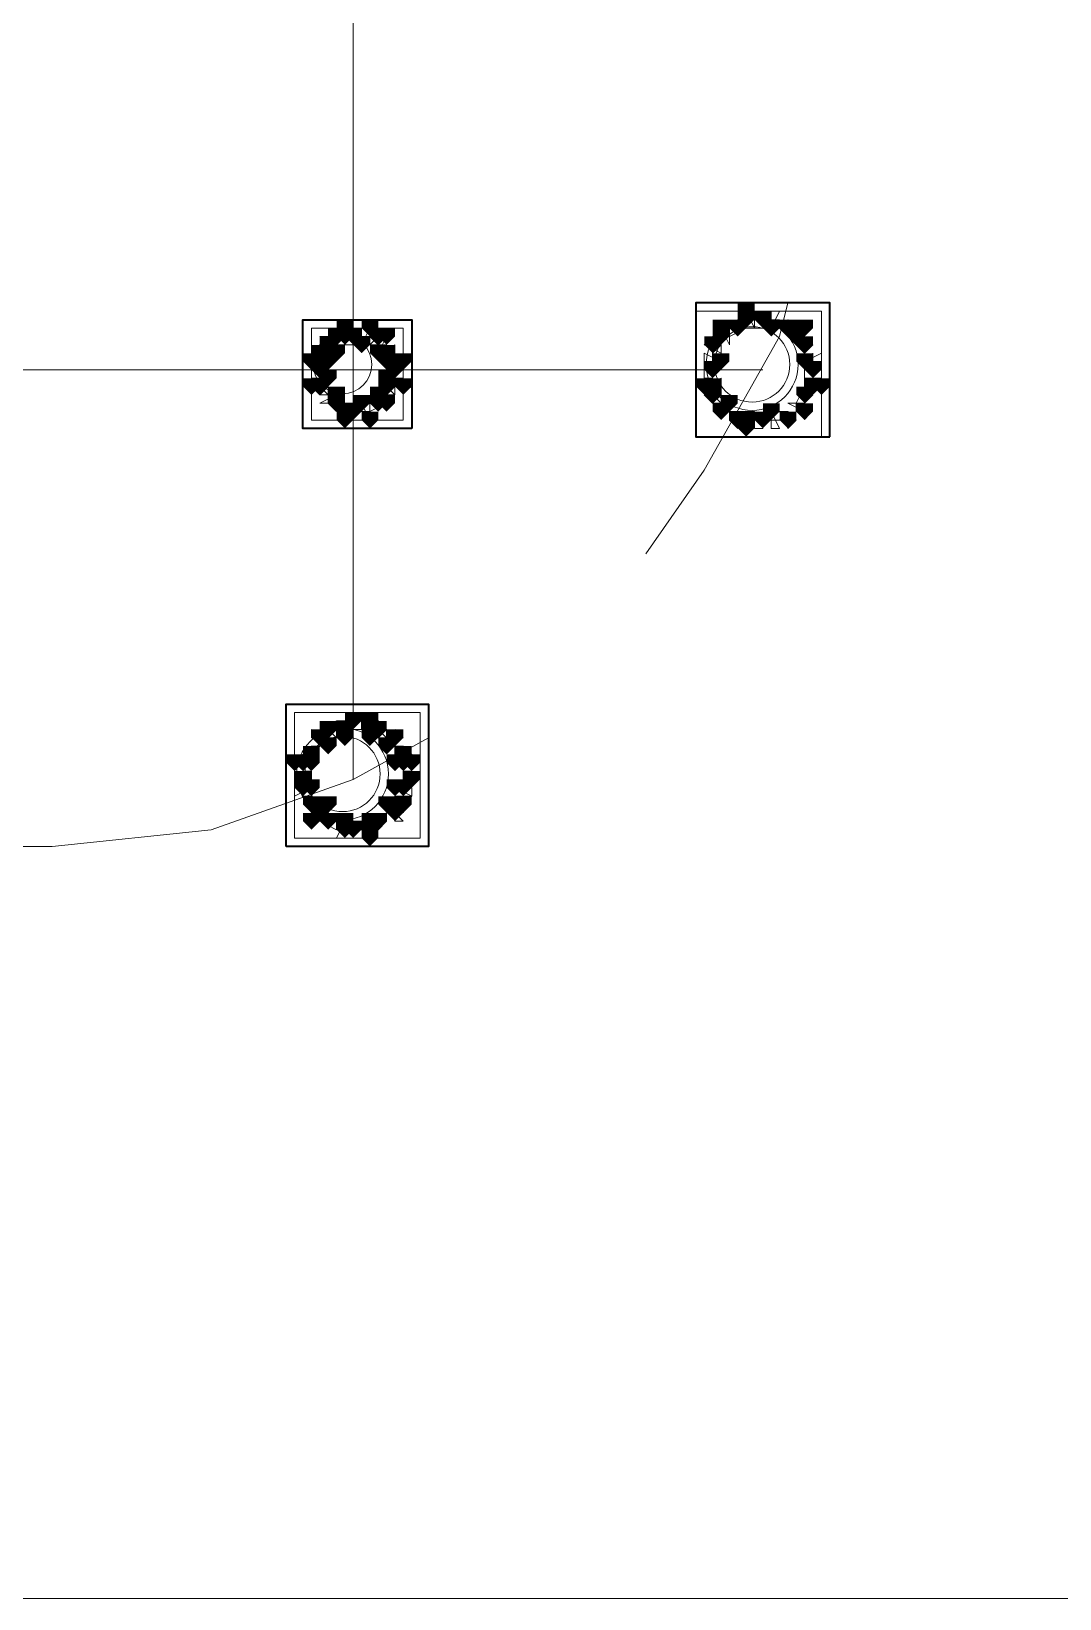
# Model space of a CAD drawing. Header units: millimetres. Extents: x 2315 to 4619, y 1334 to 1897.
# Drawn here: x 3444.16 to 3451.67, y 1530.21 to 1541.67 of the extents above; entities that cross this region are included whole.
import ezdxf

# ---------------------------------------------------------------- set-up
doc = ezdxf.new("R2010")
doc.units = ezdxf.units.MM
for name, color, linetype, true_color in [('PDF_10', 7, 'Continuous', 0x00b85c), ('PDF_AXIS', 7, 'Continuous', 0x00b85c), ('PDF_柱构件', 7, 'Continuous', 0x00b85c), ('PDF_转运站初步方案', 7, 'Continuous', 0x00b85c)]:
    doc.layers.add(name, color=color, linetype=linetype, true_color=true_color)
doc.layers.add('PDF_中心线层', color=1, linetype='Continuous')
doc.layers.add('PDF_粗实线层', color=7, linetype='Continuous')

msp = doc.modelspace()

# ---------------------------------------------------------------- hatches: boundary and pattern name
at = {"layer": 'PDF_10', "transparency": 33554559}
for points in [[(3449.505, 1539.62), (3449.444, 1539.62), (3449.444, 1539.558), (3449.505, 1539.497), (3449.566, 1539.558), (3449.566, 1539.62)], [(3449.505, 1539.62), (3449.444, 1539.62), (3449.444, 1539.558), (3449.505, 1539.497), (3449.566, 1539.558), (3449.566, 1539.62)], [(3446.39, 1539.497), (3446.329, 1539.497), (3446.329, 1539.436), (3446.39, 1539.375), (3446.451, 1539.436), (3446.451, 1539.497)], [(3446.39, 1539.497), (3446.329, 1539.497), (3446.329, 1539.436), (3446.39, 1539.375), (3446.451, 1539.436), (3446.451, 1539.497)], [(3446.512, 1539.497), (3446.451, 1539.497), (3446.451, 1539.436), (3446.512, 1539.375), (3446.573, 1539.436), (3446.573, 1539.497)], [(3446.512, 1539.497), (3446.451, 1539.497), (3446.451, 1539.436), (3446.512, 1539.375), (3446.573, 1539.436), (3446.573, 1539.497)], [(3446.695, 1539.497), (3446.634, 1539.497), (3446.634, 1539.436), (3446.695, 1539.375), (3446.756, 1539.436), (3446.756, 1539.497)], [(3446.695, 1539.497), (3446.634, 1539.497), (3446.634, 1539.436), (3446.695, 1539.375), (3446.756, 1539.436), (3446.756, 1539.497)], [(3449.322, 1539.558), (3449.261, 1539.558), (3449.261, 1539.497), (3449.322, 1539.436), (3449.383, 1539.497), (3449.383, 1539.558)], [(3449.322, 1539.558), (3449.261, 1539.558), (3449.261, 1539.497), (3449.322, 1539.436), (3449.383, 1539.497), (3449.383, 1539.558)], [(3449.688, 1539.558), (3449.627, 1539.558), (3449.627, 1539.497), (3449.688, 1539.436), (3449.749, 1539.497), (3449.749, 1539.558)], [(3449.688, 1539.558), (3449.627, 1539.558), (3449.627, 1539.497), (3449.688, 1539.436), (3449.749, 1539.497), (3449.749, 1539.558)], [(3449.688, 1539.558), (3449.627, 1539.558), (3449.627, 1539.497), (3449.688, 1539.436), (3449.749, 1539.497), (3449.749, 1539.558)], [(3446.268, 1539.375), (3446.207, 1539.375), (3446.207, 1539.314), (3446.268, 1539.253), (3446.329, 1539.314), (3446.329, 1539.375)], [(3446.268, 1539.375), (3446.207, 1539.375), (3446.207, 1539.314), (3446.268, 1539.253), (3446.329, 1539.314), (3446.329, 1539.375)], [(3446.756, 1539.375), (3446.695, 1539.375), (3446.695, 1539.314), (3446.756, 1539.253), (3446.817, 1539.314), (3446.817, 1539.375)], [(3446.756, 1539.375), (3446.695, 1539.375), (3446.695, 1539.314), (3446.756, 1539.253), (3446.817, 1539.314), (3446.817, 1539.375)], [(3449.138, 1539.436), (3449.077, 1539.436), (3449.077, 1539.375), (3449.138, 1539.314), (3449.2, 1539.375), (3449.2, 1539.436)], [(3449.138, 1539.436), (3449.077, 1539.436), (3449.077, 1539.375), (3449.138, 1539.314), (3449.2, 1539.375), (3449.2, 1539.436)], [(3449.81, 1539.436), (3449.749, 1539.436), (3449.749, 1539.375), (3449.81, 1539.314), (3449.871, 1539.375), (3449.871, 1539.436)], [(3449.81, 1539.436), (3449.749, 1539.436), (3449.749, 1539.375), (3449.81, 1539.314), (3449.871, 1539.375), (3449.871, 1539.436)], [(3449.81, 1539.436), (3449.749, 1539.436), (3449.749, 1539.375), (3449.81, 1539.314), (3449.871, 1539.375), (3449.871, 1539.436)], [(3446.268, 1539.253), (3446.207, 1539.253), (3446.207, 1539.192), (3446.268, 1539.131), (3446.329, 1539.192), (3446.329, 1539.253)], [(3446.268, 1539.253), (3446.207, 1539.253), (3446.207, 1539.192), (3446.268, 1539.131), (3446.329, 1539.192), (3446.329, 1539.253)], [(3446.817, 1539.253), (3446.756, 1539.253), (3446.756, 1539.192), (3446.817, 1539.131), (3446.878, 1539.192), (3446.878, 1539.253)], [(3446.817, 1539.253), (3446.756, 1539.253), (3446.756, 1539.192), (3446.817, 1539.131), (3446.878, 1539.192), (3446.878, 1539.253)], [(3449.138, 1539.253), (3449.077, 1539.253), (3449.077, 1539.192), (3449.138, 1539.131), (3449.2, 1539.192), (3449.2, 1539.253)], [(3449.138, 1539.253), (3449.077, 1539.253), (3449.077, 1539.192), (3449.138, 1539.131), (3449.2, 1539.192), (3449.2, 1539.253)], [(3449.871, 1539.253), (3449.81, 1539.253), (3449.81, 1539.192), (3449.871, 1539.131), (3449.933, 1539.192), (3449.933, 1539.253)], [(3449.871, 1539.253), (3449.81, 1539.253), (3449.81, 1539.192), (3449.871, 1539.131), (3449.933, 1539.192), (3449.933, 1539.253)], [(3446.268, 1539.131), (3446.207, 1539.131), (3446.207, 1539.07), (3446.268, 1539.009), (3446.329, 1539.07), (3446.329, 1539.131)], [(3446.268, 1539.131), (3446.207, 1539.131), (3446.207, 1539.07), (3446.268, 1539.009), (3446.329, 1539.07), (3446.329, 1539.131)], [(3446.756, 1539.131), (3446.695, 1539.131), (3446.695, 1539.07), (3446.756, 1539.009), (3446.817, 1539.07), (3446.817, 1539.131)], [(3446.756, 1539.131), (3446.695, 1539.131), (3446.695, 1539.07), (3446.756, 1539.009), (3446.817, 1539.07), (3446.817, 1539.131)], [(3449.138, 1539.07), (3449.077, 1539.07), (3449.077, 1539.009), (3449.138, 1538.948), (3449.2, 1539.009), (3449.2, 1539.07)], [(3449.138, 1539.07), (3449.077, 1539.07), (3449.077, 1539.009), (3449.138, 1538.948), (3449.2, 1539.009), (3449.2, 1539.07)], [(3449.81, 1539.07), (3449.749, 1539.07), (3449.749, 1539.009), (3449.81, 1538.948), (3449.871, 1539.009), (3449.871, 1539.07)], [(3449.81, 1539.07), (3449.749, 1539.07), (3449.749, 1539.009), (3449.81, 1538.948), (3449.871, 1539.009), (3449.871, 1539.07)], [(3446.39, 1539.009), (3446.329, 1539.009), (3446.329, 1538.948), (3446.39, 1538.887), (3446.451, 1538.948), (3446.451, 1539.009)], [(3446.39, 1539.009), (3446.329, 1539.009), (3446.329, 1538.948), (3446.39, 1538.887), (3446.451, 1538.948), (3446.451, 1539.009)], [(3446.39, 1539.009), (3446.329, 1539.009), (3446.329, 1538.948), (3446.39, 1538.887), (3446.451, 1538.948), (3446.451, 1539.009)], [(3446.512, 1538.948), (3446.451, 1538.948), (3446.451, 1538.887), (3446.512, 1538.825), (3446.573, 1538.887), (3446.573, 1538.948)], [(3446.512, 1538.948), (3446.451, 1538.948), (3446.451, 1538.887), (3446.512, 1538.825), (3446.573, 1538.887), (3446.573, 1538.948)], [(3446.695, 1539.009), (3446.634, 1539.009), (3446.634, 1538.948), (3446.695, 1538.887), (3446.756, 1538.948), (3446.756, 1539.009)], [(3446.695, 1539.009), (3446.634, 1539.009), (3446.634, 1538.948), (3446.695, 1538.887), (3446.756, 1538.948), (3446.756, 1539.009)], [(3449.322, 1538.887), (3449.261, 1538.887), (3449.261, 1538.825), (3449.322, 1538.764), (3449.383, 1538.825), (3449.383, 1538.887)], [(3449.322, 1538.887), (3449.261, 1538.887), (3449.261, 1538.825), (3449.322, 1538.764), (3449.383, 1538.825), (3449.383, 1538.887)], [(3449.505, 1538.887), (3449.444, 1538.887), (3449.444, 1538.825), (3449.505, 1538.764), (3449.566, 1538.825), (3449.566, 1538.887)], [(3449.505, 1538.887), (3449.444, 1538.887), (3449.444, 1538.825), (3449.505, 1538.764), (3449.566, 1538.825), (3449.566, 1538.887)], [(3449.688, 1538.887), (3449.627, 1538.887), (3449.627, 1538.825), (3449.688, 1538.764), (3449.749, 1538.825), (3449.749, 1538.887)], [(3449.688, 1538.887), (3449.627, 1538.887), (3449.627, 1538.825), (3449.688, 1538.764), (3449.749, 1538.825), (3449.749, 1538.887)], [(3446.329, 1536.627), (3446.268, 1536.627), (3446.268, 1536.565), (3446.329, 1536.504), (3446.39, 1536.565), (3446.39, 1536.627)], [(3446.329, 1536.627), (3446.268, 1536.627), (3446.268, 1536.565), (3446.329, 1536.504), (3446.39, 1536.565), (3446.39, 1536.627)], [(3446.512, 1536.688), (3446.451, 1536.688), (3446.451, 1536.627), (3446.512, 1536.565), (3446.573, 1536.627), (3446.573, 1536.688)], [(3446.512, 1536.688), (3446.451, 1536.688), (3446.451, 1536.627), (3446.512, 1536.565), (3446.573, 1536.627), (3446.573, 1536.688)], [(3446.695, 1536.627), (3446.634, 1536.627), (3446.634, 1536.565), (3446.695, 1536.504), (3446.756, 1536.565), (3446.756, 1536.627)], [(3446.695, 1536.627), (3446.634, 1536.627), (3446.634, 1536.565), (3446.695, 1536.504), (3446.756, 1536.565), (3446.756, 1536.627)], [(3446.207, 1536.443), (3446.145, 1536.443), (3446.145, 1536.382), (3446.207, 1536.321), (3446.268, 1536.382), (3446.268, 1536.443)], [(3446.207, 1536.443), (3446.145, 1536.443), (3446.145, 1536.382), (3446.207, 1536.321), (3446.268, 1536.382), (3446.268, 1536.443)], [(3446.878, 1536.443), (3446.817, 1536.443), (3446.817, 1536.382), (3446.878, 1536.321), (3446.94, 1536.382), (3446.94, 1536.443)], [(3446.878, 1536.443), (3446.817, 1536.443), (3446.817, 1536.382), (3446.878, 1536.321), (3446.94, 1536.382), (3446.94, 1536.443)], [(3446.145, 1536.26), (3446.084, 1536.26), (3446.084, 1536.199), (3446.145, 1536.138), (3446.207, 1536.199), (3446.207, 1536.26)], [(3446.145, 1536.26), (3446.084, 1536.26), (3446.084, 1536.199), (3446.145, 1536.138), (3446.207, 1536.199), (3446.207, 1536.26)], [(3446.94, 1536.26), (3446.878, 1536.26), (3446.878, 1536.199), (3446.94, 1536.138), (3447.001, 1536.199), (3447.001, 1536.26)], [(3446.94, 1536.26), (3446.878, 1536.26), (3446.878, 1536.199), (3446.94, 1536.138), (3447.001, 1536.199), (3447.001, 1536.26)], [(3446.207, 1536.077), (3446.145, 1536.077), (3446.145, 1536.016), (3446.207, 1535.955), (3446.268, 1536.016), (3446.268, 1536.077)], [(3446.207, 1536.077), (3446.145, 1536.077), (3446.145, 1536.016), (3446.207, 1535.955), (3446.268, 1536.016), (3446.268, 1536.077)], [(3446.878, 1536.077), (3446.817, 1536.077), (3446.817, 1536.016), (3446.878, 1535.955), (3446.94, 1536.016), (3446.94, 1536.077)], [(3446.878, 1536.077), (3446.817, 1536.077), (3446.817, 1536.016), (3446.878, 1535.955), (3446.94, 1536.016), (3446.94, 1536.077)], [(3446.329, 1535.955), (3446.268, 1535.955), (3446.268, 1535.894), (3446.329, 1535.832), (3446.39, 1535.894), (3446.39, 1535.955)], [(3446.329, 1535.955), (3446.268, 1535.955), (3446.268, 1535.894), (3446.329, 1535.832), (3446.39, 1535.894), (3446.39, 1535.955)], [(3446.695, 1535.955), (3446.634, 1535.955), (3446.634, 1535.894), (3446.695, 1535.832), (3446.756, 1535.894), (3446.756, 1535.955)], [(3446.695, 1535.955), (3446.634, 1535.955), (3446.634, 1535.894), (3446.695, 1535.832), (3446.756, 1535.894), (3446.756, 1535.955)], [(3446.512, 1535.894), (3446.451, 1535.894), (3446.451, 1535.832), (3446.512, 1535.771), (3446.573, 1535.832), (3446.573, 1535.894)], [(3446.512, 1535.894), (3446.451, 1535.894), (3446.451, 1535.832), (3446.512, 1535.771), (3446.573, 1535.832), (3446.573, 1535.894)]]:
    msp.add_hatch(color=256, dxfattribs=at).paths.add_polyline_path(points)
at = {"layer": 'PDF_柱构件', "transparency": 33554559}
for points in [[(3449.383, 1539.681), (3449.322, 1539.681), (3449.322, 1539.62), (3449.383, 1539.558), (3449.444, 1539.62), (3449.444, 1539.681)], [(3449.383, 1539.62), (3449.322, 1539.62), (3449.322, 1539.558), (3449.383, 1539.497), (3449.444, 1539.558), (3449.444, 1539.62)], [(3446.451, 1539.558), (3446.39, 1539.558), (3446.39, 1539.497), (3446.451, 1539.436), (3446.512, 1539.497), (3446.512, 1539.558)], [(3446.451, 1539.497), (3446.39, 1539.497), (3446.39, 1539.436), (3446.451, 1539.375), (3446.512, 1539.436), (3446.512, 1539.497)], [(3446.634, 1539.558), (3446.573, 1539.558), (3446.573, 1539.497), (3446.634, 1539.436), (3446.695, 1539.497), (3446.695, 1539.558)], [(3446.756, 1539.497), (3446.695, 1539.497), (3446.695, 1539.436), (3446.756, 1539.375), (3446.817, 1539.436), (3446.817, 1539.497)], [(3449.2, 1539.558), (3449.138, 1539.558), (3449.138, 1539.497), (3449.2, 1539.436), (3449.261, 1539.497), (3449.261, 1539.558)], [(3449.2, 1539.497), (3449.138, 1539.497), (3449.138, 1539.436), (3449.2, 1539.375), (3449.261, 1539.436), (3449.261, 1539.497)], [(3449.566, 1539.558), (3449.505, 1539.558), (3449.505, 1539.497), (3449.566, 1539.436), (3449.627, 1539.497), (3449.627, 1539.558)], [(3449.749, 1539.497), (3449.688, 1539.497), (3449.688, 1539.436), (3449.749, 1539.375), (3449.81, 1539.436), (3449.81, 1539.497)], [(3449.81, 1539.558), (3449.749, 1539.558), (3449.749, 1539.497), (3449.81, 1539.436), (3449.871, 1539.497), (3449.871, 1539.558)], [(3446.329, 1539.436), (3446.268, 1539.436), (3446.268, 1539.375), (3446.329, 1539.314), (3446.39, 1539.375), (3446.39, 1539.436)], [(3446.39, 1539.375), (3446.329, 1539.375), (3446.329, 1539.314), (3446.39, 1539.253), (3446.451, 1539.314), (3446.451, 1539.375)], [(3446.573, 1539.436), (3446.512, 1539.436), (3446.512, 1539.375), (3446.573, 1539.314), (3446.634, 1539.375), (3446.634, 1539.436)], [(3446.695, 1539.375), (3446.634, 1539.375), (3446.634, 1539.314), (3446.695, 1539.253), (3446.756, 1539.314), (3446.756, 1539.375)], [(3446.207, 1539.314), (3446.145, 1539.314), (3446.145, 1539.253), (3446.207, 1539.192), (3446.268, 1539.253), (3446.268, 1539.314)], [(3446.268, 1539.314), (3446.207, 1539.314), (3446.207, 1539.253), (3446.268, 1539.192), (3446.329, 1539.253), (3446.329, 1539.314)], [(3446.329, 1539.314), (3446.268, 1539.314), (3446.268, 1539.253), (3446.329, 1539.192), (3446.39, 1539.253), (3446.39, 1539.314)], [(3446.756, 1539.314), (3446.695, 1539.314), (3446.695, 1539.253), (3446.756, 1539.192), (3446.817, 1539.253), (3446.817, 1539.314)], [(3446.817, 1539.314), (3446.756, 1539.314), (3446.756, 1539.253), (3446.817, 1539.192), (3446.878, 1539.253), (3446.878, 1539.314)], [(3446.878, 1539.314), (3446.817, 1539.314), (3446.817, 1539.253), (3446.878, 1539.192), (3446.94, 1539.253), (3446.94, 1539.314)], [(3449.2, 1539.314), (3449.138, 1539.314), (3449.138, 1539.253), (3449.2, 1539.192), (3449.261, 1539.253), (3449.261, 1539.314)], [(3449.81, 1539.314), (3449.749, 1539.314), (3449.749, 1539.253), (3449.81, 1539.192), (3449.871, 1539.253), (3449.871, 1539.314)], [(3446.207, 1539.131), (3446.145, 1539.131), (3446.145, 1539.07), (3446.207, 1539.009), (3446.268, 1539.07), (3446.268, 1539.131)], [(3446.329, 1539.192), (3446.268, 1539.192), (3446.268, 1539.131), (3446.329, 1539.07), (3446.39, 1539.131), (3446.39, 1539.192)], [(3446.756, 1539.192), (3446.695, 1539.192), (3446.695, 1539.131), (3446.756, 1539.07), (3446.817, 1539.131), (3446.817, 1539.192)], [(3446.878, 1539.131), (3446.817, 1539.131), (3446.817, 1539.07), (3446.878, 1539.009), (3446.94, 1539.07), (3446.94, 1539.131)], [(3449.077, 1539.131), (3449.016, 1539.131), (3449.016, 1539.07), (3449.077, 1539.009), (3449.138, 1539.07), (3449.138, 1539.131)], [(3449.138, 1539.131), (3449.077, 1539.131), (3449.077, 1539.07), (3449.138, 1539.009), (3449.2, 1539.07), (3449.2, 1539.131)], [(3449.871, 1539.131), (3449.81, 1539.131), (3449.81, 1539.07), (3449.871, 1539.009), (3449.933, 1539.07), (3449.933, 1539.131)], [(3449.933, 1539.131), (3449.871, 1539.131), (3449.871, 1539.07), (3449.933, 1539.009), (3449.994, 1539.07), (3449.994, 1539.131)], [(3446.39, 1539.07), (3446.329, 1539.07), (3446.329, 1539.009), (3446.39, 1538.948), (3446.451, 1539.009), (3446.451, 1539.07)], [(3446.695, 1539.07), (3446.634, 1539.07), (3446.634, 1539.009), (3446.695, 1538.948), (3446.756, 1539.009), (3446.756, 1539.07)], [(3446.451, 1538.948), (3446.39, 1538.948), (3446.39, 1538.887), (3446.451, 1538.825), (3446.512, 1538.887), (3446.512, 1538.948)], [(3446.573, 1539.009), (3446.512, 1539.009), (3446.512, 1538.948), (3446.573, 1538.887), (3446.634, 1538.948), (3446.634, 1539.009)], [(3446.756, 1539.009), (3446.695, 1539.009), (3446.695, 1538.948), (3446.756, 1538.887), (3446.817, 1538.948), (3446.817, 1539.009)], [(3449.2, 1538.948), (3449.138, 1538.948), (3449.138, 1538.887), (3449.2, 1538.825), (3449.261, 1538.887), (3449.261, 1538.948)], [(3449.261, 1539.009), (3449.2, 1539.009), (3449.2, 1538.948), (3449.261, 1538.887), (3449.322, 1538.948), (3449.322, 1539.009)], [(3449.566, 1538.948), (3449.505, 1538.948), (3449.505, 1538.887), (3449.566, 1538.825), (3449.627, 1538.887), (3449.627, 1538.948)], [(3449.81, 1538.948), (3449.749, 1538.948), (3449.749, 1538.887), (3449.81, 1538.825), (3449.871, 1538.887), (3449.871, 1538.948)], [(3446.451, 1538.887), (3446.39, 1538.887), (3446.39, 1538.825), (3446.451, 1538.764), (3446.512, 1538.825), (3446.512, 1538.887)], [(3446.634, 1538.887), (3446.573, 1538.887), (3446.573, 1538.825), (3446.634, 1538.764), (3446.695, 1538.825), (3446.695, 1538.887)], [(3449.383, 1538.887), (3449.322, 1538.887), (3449.322, 1538.825), (3449.383, 1538.764), (3449.444, 1538.825), (3449.444, 1538.887)], [(3449.383, 1538.825), (3449.322, 1538.825), (3449.322, 1538.764), (3449.383, 1538.703), (3449.444, 1538.764), (3449.444, 1538.825)], [(3446.451, 1536.627), (3446.39, 1536.627), (3446.39, 1536.565), (3446.451, 1536.504), (3446.512, 1536.565), (3446.512, 1536.627)], [(3446.634, 1536.688), (3446.573, 1536.688), (3446.573, 1536.627), (3446.634, 1536.565), (3446.695, 1536.627), (3446.695, 1536.688)], [(3446.634, 1536.627), (3446.573, 1536.627), (3446.573, 1536.565), (3446.634, 1536.504), (3446.695, 1536.565), (3446.695, 1536.627)], [(3446.268, 1536.565), (3446.207, 1536.565), (3446.207, 1536.504), (3446.268, 1536.443), (3446.329, 1536.504), (3446.329, 1536.565)], [(3446.329, 1536.504), (3446.268, 1536.504), (3446.268, 1536.443), (3446.329, 1536.382), (3446.39, 1536.443), (3446.39, 1536.504)], [(3446.451, 1536.565), (3446.39, 1536.565), (3446.39, 1536.504), (3446.451, 1536.443), (3446.512, 1536.504), (3446.512, 1536.565)], [(3446.634, 1536.565), (3446.573, 1536.565), (3446.573, 1536.504), (3446.634, 1536.443), (3446.695, 1536.504), (3446.695, 1536.565)], [(3446.756, 1536.504), (3446.695, 1536.504), (3446.695, 1536.443), (3446.756, 1536.382), (3446.817, 1536.443), (3446.817, 1536.504)], [(3446.817, 1536.565), (3446.756, 1536.565), (3446.756, 1536.504), (3446.817, 1536.443), (3446.878, 1536.504), (3446.878, 1536.565)], [(3446.084, 1536.382), (3446.023, 1536.382), (3446.023, 1536.321), (3446.084, 1536.26), (3446.145, 1536.321), (3446.145, 1536.382)], [(3446.145, 1536.382), (3446.084, 1536.382), (3446.084, 1536.321), (3446.145, 1536.26), (3446.207, 1536.321), (3446.207, 1536.382)], [(3446.207, 1536.382), (3446.145, 1536.382), (3446.145, 1536.321), (3446.207, 1536.26), (3446.268, 1536.321), (3446.268, 1536.382)], [(3446.817, 1536.382), (3446.756, 1536.382), (3446.756, 1536.321), (3446.817, 1536.26), (3446.878, 1536.321), (3446.878, 1536.382)], [(3446.878, 1536.382), (3446.817, 1536.382), (3446.817, 1536.321), (3446.878, 1536.26), (3446.94, 1536.321), (3446.94, 1536.382)], [(3446.94, 1536.382), (3446.878, 1536.382), (3446.878, 1536.321), (3446.94, 1536.26), (3447.001, 1536.321), (3447.001, 1536.382)], [(3446.145, 1536.199), (3446.084, 1536.199), (3446.084, 1536.138), (3446.145, 1536.077), (3446.207, 1536.138), (3446.207, 1536.199)], [(3446.207, 1536.199), (3446.145, 1536.199), (3446.145, 1536.138), (3446.207, 1536.077), (3446.268, 1536.138), (3446.268, 1536.199)], [(3446.817, 1536.199), (3446.756, 1536.199), (3446.756, 1536.138), (3446.817, 1536.077), (3446.878, 1536.138), (3446.878, 1536.199)], [(3446.878, 1536.199), (3446.817, 1536.199), (3446.817, 1536.138), (3446.878, 1536.077), (3446.94, 1536.138), (3446.94, 1536.199)], [(3446.329, 1536.077), (3446.268, 1536.077), (3446.268, 1536.016), (3446.329, 1535.955), (3446.39, 1536.016), (3446.39, 1536.077)], [(3446.756, 1536.077), (3446.695, 1536.077), (3446.695, 1536.016), (3446.756, 1535.955), (3446.817, 1536.016), (3446.817, 1536.077)], [(3446.207, 1535.955), (3446.145, 1535.955), (3446.145, 1535.894), (3446.207, 1535.832), (3446.268, 1535.894), (3446.268, 1535.955)], [(3446.268, 1536.016), (3446.207, 1536.016), (3446.207, 1535.955), (3446.268, 1535.894), (3446.329, 1535.955), (3446.329, 1536.016)], [(3446.451, 1535.955), (3446.39, 1535.955), (3446.39, 1535.894), (3446.451, 1535.832), (3446.512, 1535.894), (3446.512, 1535.955)], [(3446.634, 1535.955), (3446.573, 1535.955), (3446.573, 1535.894), (3446.634, 1535.832), (3446.695, 1535.894), (3446.695, 1535.955)], [(3446.817, 1536.016), (3446.756, 1536.016), (3446.756, 1535.955), (3446.817, 1535.894), (3446.878, 1535.955), (3446.878, 1536.016)], [(3446.451, 1535.894), (3446.39, 1535.894), (3446.39, 1535.832), (3446.451, 1535.771), (3446.512, 1535.832), (3446.512, 1535.894)], [(3446.634, 1535.894), (3446.573, 1535.894), (3446.573, 1535.832), (3446.634, 1535.771), (3446.695, 1535.832), (3446.695, 1535.894)], [(3446.634, 1535.832), (3446.573, 1535.832), (3446.573, 1535.771), (3446.634, 1535.71), (3446.695, 1535.771), (3446.695, 1535.832)]]:
    msp.add_hatch(color=256, dxfattribs=at).paths.add_polyline_path(points)
at = {"layer": 'PDF_转运站初步方案', "transparency": 33554559}
for points in [[(3449.505, 1539.62), (3449.444, 1539.62), (3449.444, 1539.558), (3449.505, 1539.497), (3449.566, 1539.558), (3449.566, 1539.62)], [(3449.505, 1539.62), (3449.444, 1539.62), (3449.444, 1539.558), (3449.505, 1539.497), (3449.566, 1539.558), (3449.566, 1539.62)], [(3446.39, 1539.497), (3446.329, 1539.497), (3446.329, 1539.436), (3446.39, 1539.375), (3446.451, 1539.436), (3446.451, 1539.497)], [(3446.39, 1539.497), (3446.329, 1539.497), (3446.329, 1539.436), (3446.39, 1539.375), (3446.451, 1539.436), (3446.451, 1539.497)], [(3446.512, 1539.497), (3446.451, 1539.497), (3446.451, 1539.436), (3446.512, 1539.375), (3446.573, 1539.436), (3446.573, 1539.497)], [(3446.512, 1539.497), (3446.451, 1539.497), (3446.451, 1539.436), (3446.512, 1539.375), (3446.573, 1539.436), (3446.573, 1539.497)], [(3446.695, 1539.497), (3446.634, 1539.497), (3446.634, 1539.436), (3446.695, 1539.375), (3446.756, 1539.436), (3446.756, 1539.497)], [(3446.695, 1539.497), (3446.634, 1539.497), (3446.634, 1539.436), (3446.695, 1539.375), (3446.756, 1539.436), (3446.756, 1539.497)], [(3449.322, 1539.558), (3449.261, 1539.558), (3449.261, 1539.497), (3449.322, 1539.436), (3449.383, 1539.497), (3449.383, 1539.558)], [(3449.322, 1539.558), (3449.261, 1539.558), (3449.261, 1539.497), (3449.322, 1539.436), (3449.383, 1539.497), (3449.383, 1539.558)], [(3449.688, 1539.558), (3449.627, 1539.558), (3449.627, 1539.497), (3449.688, 1539.436), (3449.749, 1539.497), (3449.749, 1539.558)], [(3449.688, 1539.558), (3449.627, 1539.558), (3449.627, 1539.497), (3449.688, 1539.436), (3449.749, 1539.497), (3449.749, 1539.558)], [(3446.268, 1539.375), (3446.207, 1539.375), (3446.207, 1539.314), (3446.268, 1539.253), (3446.329, 1539.314), (3446.329, 1539.375)], [(3446.268, 1539.375), (3446.207, 1539.375), (3446.207, 1539.314), (3446.268, 1539.253), (3446.329, 1539.314), (3446.329, 1539.375)], [(3446.756, 1539.375), (3446.695, 1539.375), (3446.695, 1539.314), (3446.756, 1539.253), (3446.817, 1539.314), (3446.817, 1539.375)], [(3446.756, 1539.375), (3446.695, 1539.375), (3446.695, 1539.314), (3446.756, 1539.253), (3446.817, 1539.314), (3446.817, 1539.375)], [(3449.138, 1539.436), (3449.077, 1539.436), (3449.077, 1539.375), (3449.138, 1539.314), (3449.2, 1539.375), (3449.2, 1539.436)], [(3449.138, 1539.436), (3449.077, 1539.436), (3449.077, 1539.375), (3449.138, 1539.314), (3449.2, 1539.375), (3449.2, 1539.436)], [(3449.81, 1539.436), (3449.749, 1539.436), (3449.749, 1539.375), (3449.81, 1539.314), (3449.871, 1539.375), (3449.871, 1539.436)], [(3449.81, 1539.436), (3449.749, 1539.436), (3449.749, 1539.375), (3449.81, 1539.314), (3449.871, 1539.375), (3449.871, 1539.436)], [(3446.268, 1539.253), (3446.207, 1539.253), (3446.207, 1539.192), (3446.268, 1539.131), (3446.329, 1539.192), (3446.329, 1539.253)], [(3446.268, 1539.253), (3446.207, 1539.253), (3446.207, 1539.192), (3446.268, 1539.131), (3446.329, 1539.192), (3446.329, 1539.253)], [(3446.817, 1539.253), (3446.756, 1539.253), (3446.756, 1539.192), (3446.817, 1539.131), (3446.878, 1539.192), (3446.878, 1539.253)], [(3446.817, 1539.253), (3446.756, 1539.253), (3446.756, 1539.192), (3446.817, 1539.131), (3446.878, 1539.192), (3446.878, 1539.253)], [(3449.138, 1539.253), (3449.077, 1539.253), (3449.077, 1539.192), (3449.138, 1539.131), (3449.2, 1539.192), (3449.2, 1539.253)], [(3449.138, 1539.253), (3449.077, 1539.253), (3449.077, 1539.192), (3449.138, 1539.131), (3449.2, 1539.192), (3449.2, 1539.253)], [(3449.871, 1539.253), (3449.81, 1539.253), (3449.81, 1539.192), (3449.871, 1539.131), (3449.933, 1539.192), (3449.933, 1539.253)], [(3449.871, 1539.253), (3449.81, 1539.253), (3449.81, 1539.192), (3449.871, 1539.131), (3449.933, 1539.192), (3449.933, 1539.253)], [(3446.268, 1539.131), (3446.207, 1539.131), (3446.207, 1539.07), (3446.268, 1539.009), (3446.329, 1539.07), (3446.329, 1539.131)], [(3446.268, 1539.131), (3446.207, 1539.131), (3446.207, 1539.07), (3446.268, 1539.009), (3446.329, 1539.07), (3446.329, 1539.131)], [(3446.756, 1539.131), (3446.695, 1539.131), (3446.695, 1539.07), (3446.756, 1539.009), (3446.817, 1539.07), (3446.817, 1539.131)], [(3446.756, 1539.131), (3446.695, 1539.131), (3446.695, 1539.07), (3446.756, 1539.009), (3446.817, 1539.07), (3446.817, 1539.131)], [(3449.138, 1539.07), (3449.077, 1539.07), (3449.077, 1539.009), (3449.138, 1538.948), (3449.2, 1539.009), (3449.2, 1539.07)], [(3449.138, 1539.07), (3449.077, 1539.07), (3449.077, 1539.009), (3449.138, 1538.948), (3449.2, 1539.009), (3449.2, 1539.07)], [(3449.81, 1539.07), (3449.749, 1539.07), (3449.749, 1539.009), (3449.81, 1538.948), (3449.871, 1539.009), (3449.871, 1539.07)], [(3449.81, 1539.07), (3449.749, 1539.07), (3449.749, 1539.009), (3449.81, 1538.948), (3449.871, 1539.009), (3449.871, 1539.07)], [(3446.39, 1539.009), (3446.329, 1539.009), (3446.329, 1538.948), (3446.39, 1538.887), (3446.451, 1538.948), (3446.451, 1539.009)], [(3446.39, 1539.009), (3446.329, 1539.009), (3446.329, 1538.948), (3446.39, 1538.887), (3446.451, 1538.948), (3446.451, 1539.009)], [(3446.512, 1538.948), (3446.451, 1538.948), (3446.451, 1538.887), (3446.512, 1538.825), (3446.573, 1538.887), (3446.573, 1538.948)], [(3446.512, 1538.948), (3446.451, 1538.948), (3446.451, 1538.887), (3446.512, 1538.825), (3446.573, 1538.887), (3446.573, 1538.948)], [(3446.695, 1539.009), (3446.634, 1539.009), (3446.634, 1538.948), (3446.695, 1538.887), (3446.756, 1538.948), (3446.756, 1539.009)], [(3446.695, 1539.009), (3446.634, 1539.009), (3446.634, 1538.948), (3446.695, 1538.887), (3446.756, 1538.948), (3446.756, 1539.009)], [(3449.322, 1538.887), (3449.261, 1538.887), (3449.261, 1538.825), (3449.322, 1538.764), (3449.383, 1538.825), (3449.383, 1538.887)], [(3449.322, 1538.887), (3449.261, 1538.887), (3449.261, 1538.825), (3449.322, 1538.764), (3449.383, 1538.825), (3449.383, 1538.887)], [(3449.505, 1538.887), (3449.444, 1538.887), (3449.444, 1538.825), (3449.505, 1538.764), (3449.566, 1538.825), (3449.566, 1538.887)], [(3449.505, 1538.887), (3449.444, 1538.887), (3449.444, 1538.825), (3449.505, 1538.764), (3449.566, 1538.825), (3449.566, 1538.887)], [(3449.688, 1538.887), (3449.627, 1538.887), (3449.627, 1538.825), (3449.688, 1538.764), (3449.749, 1538.825), (3449.749, 1538.887)], [(3449.688, 1538.887), (3449.627, 1538.887), (3449.627, 1538.825), (3449.688, 1538.764), (3449.749, 1538.825), (3449.749, 1538.887)], [(3446.329, 1536.627), (3446.268, 1536.627), (3446.268, 1536.565), (3446.329, 1536.504), (3446.39, 1536.565), (3446.39, 1536.627)], [(3446.329, 1536.627), (3446.268, 1536.627), (3446.268, 1536.565), (3446.329, 1536.504), (3446.39, 1536.565), (3446.39, 1536.627)], [(3446.512, 1536.688), (3446.451, 1536.688), (3446.451, 1536.627), (3446.512, 1536.565), (3446.573, 1536.627), (3446.573, 1536.688)], [(3446.512, 1536.688), (3446.451, 1536.688), (3446.451, 1536.627), (3446.512, 1536.565), (3446.573, 1536.627), (3446.573, 1536.688)], [(3446.695, 1536.627), (3446.634, 1536.627), (3446.634, 1536.565), (3446.695, 1536.504), (3446.756, 1536.565), (3446.756, 1536.627)], [(3446.695, 1536.627), (3446.634, 1536.627), (3446.634, 1536.565), (3446.695, 1536.504), (3446.756, 1536.565), (3446.756, 1536.627)], [(3446.207, 1536.443), (3446.145, 1536.443), (3446.145, 1536.382), (3446.207, 1536.321), (3446.268, 1536.382), (3446.268, 1536.443)], [(3446.207, 1536.443), (3446.145, 1536.443), (3446.145, 1536.382), (3446.207, 1536.321), (3446.268, 1536.382), (3446.268, 1536.443)], [(3446.878, 1536.443), (3446.817, 1536.443), (3446.817, 1536.382), (3446.878, 1536.321), (3446.94, 1536.382), (3446.94, 1536.443)], [(3446.878, 1536.443), (3446.817, 1536.443), (3446.817, 1536.382), (3446.878, 1536.321), (3446.94, 1536.382), (3446.94, 1536.443)], [(3446.145, 1536.26), (3446.084, 1536.26), (3446.084, 1536.199), (3446.145, 1536.138), (3446.207, 1536.199), (3446.207, 1536.26)], [(3446.145, 1536.26), (3446.084, 1536.26), (3446.084, 1536.199), (3446.145, 1536.138), (3446.207, 1536.199), (3446.207, 1536.26)], [(3446.94, 1536.26), (3446.878, 1536.26), (3446.878, 1536.199), (3446.94, 1536.138), (3447.001, 1536.199), (3447.001, 1536.26)], [(3446.94, 1536.26), (3446.878, 1536.26), (3446.878, 1536.199), (3446.94, 1536.138), (3447.001, 1536.199), (3447.001, 1536.26)], [(3446.207, 1536.077), (3446.145, 1536.077), (3446.145, 1536.016), (3446.207, 1535.955), (3446.268, 1536.016), (3446.268, 1536.077)], [(3446.207, 1536.077), (3446.145, 1536.077), (3446.145, 1536.016), (3446.207, 1535.955), (3446.268, 1536.016), (3446.268, 1536.077)], [(3446.878, 1536.077), (3446.817, 1536.077), (3446.817, 1536.016), (3446.878, 1535.955), (3446.94, 1536.016), (3446.94, 1536.077)], [(3446.878, 1536.077), (3446.817, 1536.077), (3446.817, 1536.016), (3446.878, 1535.955), (3446.94, 1536.016), (3446.94, 1536.077)], [(3446.329, 1535.955), (3446.268, 1535.955), (3446.268, 1535.894), (3446.329, 1535.832), (3446.39, 1535.894), (3446.39, 1535.955)], [(3446.329, 1535.955), (3446.268, 1535.955), (3446.268, 1535.894), (3446.329, 1535.832), (3446.39, 1535.894), (3446.39, 1535.955)], [(3446.695, 1535.955), (3446.634, 1535.955), (3446.634, 1535.894), (3446.695, 1535.832), (3446.756, 1535.894), (3446.756, 1535.955)], [(3446.695, 1535.955), (3446.634, 1535.955), (3446.634, 1535.894), (3446.695, 1535.832), (3446.756, 1535.894), (3446.756, 1535.955)], [(3446.512, 1535.894), (3446.451, 1535.894), (3446.451, 1535.832), (3446.512, 1535.771), (3446.573, 1535.832), (3446.573, 1535.894)], [(3446.512, 1535.894), (3446.451, 1535.894), (3446.451, 1535.832), (3446.512, 1535.771), (3446.573, 1535.832), (3446.573, 1535.894)]]:
    msp.add_hatch(color=256, dxfattribs=at).paths.add_polyline_path(points)

# ---------------------------------------------------------------- linework, layer by layer
at = {"layer": 'PDF_10', "lineweight": 18}
for points in [[(3446.512, 1539.497), (3446.512, 1539.436), (3446.573, 1539.436)], [(3449.261, 1539.497), (3449.322, 1539.497), (3449.261, 1539.497)], [(3449.444, 1539.558), (3449.505, 1539.558), (3449.505, 1539.497)], [(3449.627, 1539.497), (3449.688, 1539.497)], [(3446.268, 1539.253), (3446.329, 1539.375)], [(3446.39, 1539.436), (3446.39, 1539.375), (3446.451, 1539.436)], [(3446.634, 1539.436), (3446.695, 1539.375)], [(3446.634, 1539.375), (3446.695, 1539.436)], [(3446.756, 1539.375), (3446.817, 1539.253)], [(3449.138, 1539.314), (3449.2, 1539.375), (3449.138, 1539.375)], [(3449.81, 1539.375), (3449.81, 1539.314)], [(3446.329, 1539.314), (3446.268, 1539.314)], [(3446.756, 1539.314), (3446.817, 1539.314)], [(3446.268, 1539.131), (3446.268, 1539.192), (3446.207, 1539.192)], [(3446.756, 1539.192), (3446.817, 1539.192), (3446.817, 1539.131)], [(3449.138, 1539.131), (3449.138, 1539.192), (3449.077, 1539.192)], [(3449.81, 1539.192), (3449.871, 1539.192), (3449.871, 1539.131)], [(3446.329, 1539.009), (3446.268, 1539.07)], [(3446.329, 1539.07), (3446.268, 1539.009)], [(3446.817, 1539.07), (3446.756, 1539.009)], [(3446.756, 1539.07), (3446.817, 1539.009)], [(3446.451, 1538.948), (3446.39, 1538.948)], [(3446.573, 1538.887), (3446.512, 1538.887), (3446.512, 1538.948)], [(3446.695, 1538.948), (3446.634, 1538.948), (3446.695, 1538.948)], [(3449.2, 1538.948), (3449.138, 1539.009)], [(3449.2, 1539.009), (3449.138, 1538.948)], [(3449.81, 1538.948), (3449.81, 1539.009), (3449.81, 1538.948)], [(3449.322, 1538.825), (3449.261, 1538.887)], [(3449.322, 1538.887), (3449.261, 1538.825)], [(3449.505, 1538.764), (3449.505, 1538.825), (3449.444, 1538.825)], [(3449.688, 1538.825), (3449.688, 1538.887), (3449.627, 1538.825)], [(3446.573, 1536.627), (3446.512, 1536.627), (3446.512, 1536.565)], [(3446.39, 1536.565), (3446.329, 1536.504)], [(3446.39, 1536.504), (3446.329, 1536.565)], [(3446.756, 1536.504), (3446.695, 1536.565)], [(3446.695, 1536.504), (3446.756, 1536.565)], [(3446.207, 1536.443), (3446.207, 1536.382), (3446.207, 1536.443)], [(3446.878, 1536.382), (3446.817, 1536.443)], [(3446.817, 1536.382), (3446.878, 1536.443)], [(3446.145, 1536.26), (3446.145, 1536.199), (3446.207, 1536.199)], [(3446.878, 1536.199), (3446.94, 1536.199), (3446.94, 1536.26)], [(3446.207, 1536.016), (3446.207, 1536.077), (3446.207, 1536.016)], [(3446.817, 1536.016), (3446.878, 1536.077)], [(3446.817, 1536.077), (3446.878, 1536.016)], [(3446.329, 1535.894), (3446.39, 1535.894), (3446.329, 1535.894)], [(3446.512, 1535.894), (3446.512, 1535.832), (3446.573, 1535.832)], [(3446.756, 1535.894), (3446.695, 1535.894), (3446.756, 1535.894)]]:
    msp.add_lwpolyline(points, dxfattribs=at)
at = {"layer": 'PDF_AXIS', "lineweight": 18}
for points in [[(3449.933, 1538.703), (3449.933, 1539.62), (3449.016, 1539.62), (3449.016, 1538.703)], [(3446.878, 1538.825), (3446.878, 1539.497), (3446.207, 1539.497), (3446.207, 1538.825)], [(3446.084, 1535.771), (3446.084, 1536.688), (3447.001, 1536.688), (3447.001, 1535.771)]]:
    msp.add_lwpolyline(points, close=True, dxfattribs=at)
at = {"layer": 'PDF_中心线层', "color": 112, "lineweight": 18, "true_color": 0x00b85c}
for points in [[(3446.512, 1547.133), (3446.512, 1536.199)], [(3438.083, 1541.635), (3438.083, 1541.085), (3438.266, 1539.986), (3438.694, 1538.948), (3439.304, 1537.97), (3440.098, 1537.115), (3441.015, 1536.504), (3442.053, 1536.016), (3443.153, 1535.71), (3444.313, 1535.71), (3445.474, 1535.832), (3446.512, 1536.199), (3447.062, 1536.504)], [(3448.65, 1537.848), (3449.077, 1538.459), (3449.627, 1539.436), (3449.688, 1539.681)], [(3438.571, 1539.192), (3449.505, 1539.192)]]:
    msp.add_lwpolyline(points, dxfattribs=at)
at = {"layer": 'PDF_柱构件', "lineweight": 18}
for points in [[(3449.383, 1539.62), (3449.383, 1539.497), (3449.444, 1539.497)], [(3449.444, 1539.497), (3449.505, 1539.497), (3449.505, 1539.62), (3449.444, 1539.62)], [(3449.566, 1539.62), (3449.566, 1539.497), (3449.627, 1539.62)], [(3446.39, 1539.375), (3446.451, 1539.375), (3446.39, 1539.497), (3446.329, 1539.436)], [(3446.451, 1539.497), (3446.451, 1539.375), (3446.512, 1539.375)], [(3446.512, 1539.436), (3446.573, 1539.436), (3446.573, 1539.497), (3446.512, 1539.497)], [(3446.634, 1539.497), (3446.573, 1539.375)], [(3446.634, 1539.375), (3446.695, 1539.375), (3446.756, 1539.436), (3446.634, 1539.497)], [(3449.2, 1539.497), (3449.261, 1539.375), (3449.261, 1539.436)], [(3449.261, 1539.436), (3449.383, 1539.497), (3449.322, 1539.558), (3449.261, 1539.497)], [(3449.627, 1539.497), (3449.688, 1539.436), (3449.749, 1539.497), (3449.688, 1539.558)], [(3449.81, 1539.497), (3449.688, 1539.436), (3449.749, 1539.375)], [(3446.329, 1539.253), (3446.329, 1539.314), (3446.268, 1539.375), (3446.207, 1539.314)], [(3446.268, 1539.436), (3446.39, 1539.314), (3446.329, 1539.436)], [(3446.756, 1539.436), (3446.695, 1539.314)], [(3446.695, 1539.314), (3446.756, 1539.253), (3446.817, 1539.314), (3446.817, 1539.375)], [(3449.2, 1539.314), (3449.2, 1539.375), (3449.138, 1539.436), (3449.077, 1539.375)], [(3449.749, 1539.375), (3449.81, 1539.314), (3449.871, 1539.375), (3449.81, 1539.436)], [(3446.207, 1539.253), (3446.329, 1539.253)], [(3446.329, 1539.131), (3446.329, 1539.253), (3446.207, 1539.253), (3446.207, 1539.131)], [(3446.878, 1539.253), (3446.756, 1539.253)], [(3446.756, 1539.253), (3446.756, 1539.131), (3446.878, 1539.131), (3446.878, 1539.253)], [(3449.077, 1539.253), (3449.2, 1539.253), (3449.077, 1539.314)], [(3449.138, 1539.131), (3449.138, 1539.253), (3449.077, 1539.253), (3449.077, 1539.131)], [(3449.933, 1539.314), (3449.81, 1539.253), (3449.933, 1539.253)], [(3449.81, 1539.253), (3449.81, 1539.131), (3449.933, 1539.131), (3449.933, 1539.253)], [(3446.207, 1539.07), (3446.329, 1539.131)], [(3446.329, 1539.009), (3446.329, 1539.131), (3446.207, 1539.07), (3446.268, 1539.009)], [(3446.756, 1539.131), (3446.695, 1539.009), (3446.817, 1539.009), (3446.817, 1539.07)], [(3446.878, 1539.07), (3446.756, 1539.131)], [(3449.077, 1539.07), (3449.2, 1539.07), (3449.2, 1539.131)], [(3449.933, 1539.07), (3449.81, 1539.131), (3449.81, 1539.07)], [(3449.2, 1538.948), (3449.2, 1539.07), (3449.077, 1539.009), (3449.138, 1538.948)], [(3449.81, 1539.07), (3449.749, 1538.948), (3449.81, 1538.948), (3449.871, 1539.009)], [(3446.451, 1538.948), (3446.39, 1539.009), (3446.329, 1538.948), (3446.39, 1538.887)], [(3446.451, 1538.825), (3446.512, 1538.948), (3446.451, 1538.948)], [(3446.573, 1538.948), (3446.512, 1538.948), (3446.512, 1538.887), (3446.573, 1538.887)], [(3446.634, 1538.825), (3446.573, 1538.948)], [(3446.695, 1539.009), (3446.634, 1538.948), (3446.634, 1538.887), (3446.756, 1538.948)], [(3446.756, 1538.948), (3446.695, 1539.009)], [(3449.2, 1538.887), (3449.261, 1538.948)], [(3449.81, 1538.887), (3449.749, 1538.948), (3449.688, 1538.948)], [(3449.383, 1538.887), (3449.261, 1538.887), (3449.261, 1538.825), (3449.322, 1538.764)], [(3449.383, 1538.764), (3449.444, 1538.887), (3449.383, 1538.887)], [(3449.505, 1538.825), (3449.444, 1538.825), (3449.444, 1538.764), (3449.505, 1538.764)], [(3449.627, 1538.764), (3449.566, 1538.887), (3449.566, 1538.764)], [(3449.688, 1538.887), (3449.627, 1538.887), (3449.688, 1538.764), (3449.749, 1538.825)], [(3446.39, 1536.504), (3446.329, 1536.504), (3446.268, 1536.565), (3446.39, 1536.627)], [(3446.451, 1536.627), (3446.451, 1536.504), (3446.39, 1536.627)], [(3446.573, 1536.565), (3446.512, 1536.565), (3446.512, 1536.627), (3446.573, 1536.627)], [(3446.634, 1536.627), (3446.634, 1536.504)], [(3446.756, 1536.504), (3446.634, 1536.504), (3446.695, 1536.627), (3446.756, 1536.565)], [(3446.207, 1536.565), (3446.329, 1536.443), (3446.207, 1536.504)], [(3446.878, 1536.504), (3446.756, 1536.443), (3446.817, 1536.565)], [(3446.268, 1536.443), (3446.207, 1536.321), (3446.145, 1536.382), (3446.207, 1536.443)], [(3446.817, 1536.321), (3446.817, 1536.443), (3446.878, 1536.443), (3446.94, 1536.382)], [(3446.084, 1536.321), (3446.207, 1536.321)], [(3446.94, 1536.321), (3446.817, 1536.321)], [(3446.207, 1536.26), (3446.207, 1536.199), (3446.145, 1536.199), (3446.145, 1536.26)], [(3446.878, 1536.199), (3446.878, 1536.26), (3446.94, 1536.26), (3446.94, 1536.199)], [(3446.084, 1536.138), (3446.207, 1536.138), (3446.084, 1536.077)], [(3446.207, 1536.077), (3446.268, 1536.016), (3446.207, 1535.955), (3446.145, 1536.077)], [(3446.94, 1536.077), (3446.817, 1536.138), (3446.94, 1536.138)], [(3446.817, 1536.016), (3446.817, 1536.077), (3446.94, 1536.077), (3446.878, 1535.955)], [(3446.207, 1535.894), (3446.329, 1536.016)], [(3446.329, 1535.955), (3446.39, 1535.894), (3446.39, 1535.832), (3446.268, 1535.894)], [(3446.634, 1535.894), (3446.756, 1535.955), (3446.756, 1535.894), (3446.695, 1535.832)], [(3446.817, 1535.894), (3446.756, 1536.016), (3446.878, 1535.894)], [(3446.39, 1535.771), (3446.451, 1535.894), (3446.451, 1535.771)], [(3446.512, 1535.894), (3446.573, 1535.894), (3446.573, 1535.832), (3446.512, 1535.832)], [(3446.634, 1535.771), (3446.634, 1535.894)]]:
    msp.add_lwpolyline(points, close=True, dxfattribs=at)
for points in [[(3449.566, 1539.558), (3449.627, 1539.558)], [(3446.573, 1539.436), (3446.634, 1539.436)], [(3446.695, 1539.375), (3446.756, 1539.375)], [(3449.138, 1539.253), (3449.138, 1539.314)], [(3449.871, 1539.314), (3449.871, 1539.253)], [(3446.268, 1539.07), (3446.268, 1539.131)], [(3446.817, 1539.131), (3446.817, 1539.07)], [(3446.329, 1538.948), (3446.39, 1539.009), (3446.268, 1538.948), (3446.329, 1538.948), (3446.329, 1539.009)], [(3446.756, 1539.009), (3446.695, 1538.948)], [(3449.2, 1538.887), (3449.2, 1538.948)], [(3449.749, 1538.948), (3449.749, 1538.887)], [(3446.634, 1538.887), (3446.573, 1538.887)], [(3449.627, 1538.825), (3449.566, 1538.825)]]:
    msp.add_lwpolyline(points, dxfattribs=at)
at = {"layer": 'PDF_粗实线层', "color": 112, "lineweight": 35, "true_color": 0x00b85c}
for points in [[(3449.994, 1538.703), (3449.994, 1539.681), (3449.016, 1539.681), (3449.016, 1538.703)], [(3446.94, 1538.764), (3446.145, 1538.764), (3446.145, 1539.558), (3446.94, 1539.558)], [(3446.023, 1535.71), (3446.023, 1536.749), (3447.062, 1536.749), (3447.062, 1535.71)]]:
    msp.add_lwpolyline(points, close=True, dxfattribs=at)
at = {"layer": 'PDF_转运站初步方案', "color": 142, "lineweight": 5, "true_color": 0x00a5dd}
msp.add_lwpolyline([(3419.942, 1530.213), (4209.904, 1530.213)], dxfattribs=at)
at = {"layer": 'PDF_转运站初步方案', "lineweight": 18}
for centre, radius in [((3449.427, 1539.232), 0.336), ((3449.427, 1539.232), 0.275), ((3446.434, 1539.232), 0.214), ((3446.434, 1539.232), 0.214), ((3446.434, 1536.239), 0.336), ((3446.434, 1536.239), 0.275)]:
    msp.add_circle(centre, radius, dxfattribs=at)

doc.saveas('drawing.dxf')
